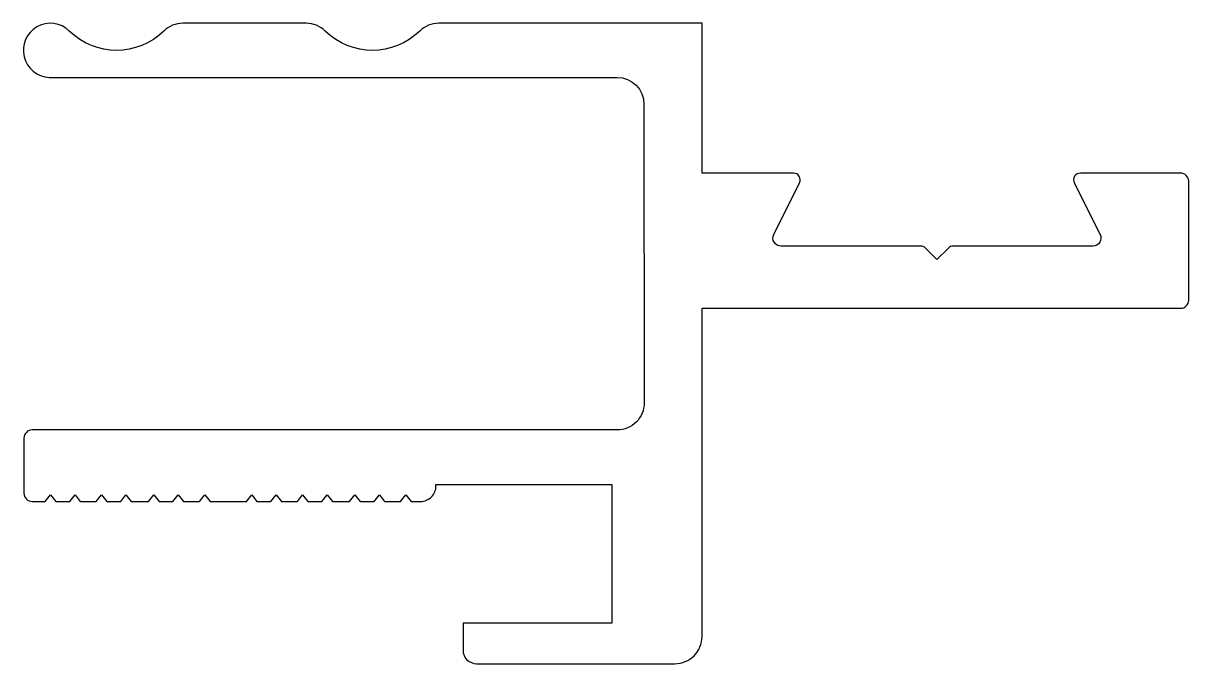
# Model space of a CAD drawing. Extents: x 721.6 to 764.7, y 659.2 to 682.9.
import ezdxf

# ---------------------------------------------------------------- set-up
doc = ezdxf.new("R2010")
doc.units = 0
doc.layers.get('0').update_dxf_attribs({"linetype": 'CONTINUOUS'})

msp = doc.modelspace()

# ---------------------------------------------------------------- linework, layer by layer
at = {"color": 0}
msp.add_lwpolyline([(761.106, 674.657), (755.945, 674.657, 0.198912), (755.768, 674.584), (755.341, 674.157), (754.914, 674.584, 0.198908), (754.738, 674.657), (749.577, 674.657, -0.557539), (749.308, 675.091), (750.26, 676.995, 0.557539), (750.037, 677.357), (746.653, 677.357), (746.653, 682.899), (736.913, 682.899, 0.196262), (736.213, 682.613, -0.408257), (732.714, 682.613, 0.196262), (732.014, 682.899), (727.45, 682.899, 0.196262), (726.75, 682.613, -0.40823), (723.25, 682.613, 1.455609), (722.509, 680.9), (743.507, 680.898, -0.413997), (744.507, 679.898), (744.514, 668.858, -0.414403), (743.514, 667.857), (721.876, 667.857, 0.414214), (721.576, 667.557), (721.576, 665.514, 0.414214), (721.876, 665.214), (722.364, 665.214), (722.559, 665.454), (722.754, 665.214), (723.267, 665.214), (723.463, 665.454), (723.658, 665.214), (724.249, 665.214), (724.444, 665.454), (724.639, 665.214), (725.152, 665.214), (725.347, 665.454), (725.542, 665.214), (726.182, 665.214), (726.377, 665.454), (726.572, 665.214), (727.085, 665.214), (727.28, 665.454), (727.475, 665.214), (728.067, 665.214), (728.262, 665.454), (728.457, 665.214), (729.802, 665.214), (729.997, 665.454), (730.193, 665.214), (730.706, 665.214), (730.901, 665.454), (731.096, 665.214), (731.687, 665.214), (731.882, 665.454), (732.077, 665.214), (732.59, 665.214), (732.785, 665.454), (732.981, 665.214), (733.62, 665.214), (733.815, 665.454), (734.01, 665.214), (734.523, 665.214), (734.719, 665.454), (734.914, 665.214), (735.505, 665.214), (735.7, 665.454), (735.895, 665.214), (736.244, 665.214, 0.414214), (736.814, 665.784), (736.814, 665.843), (743.314, 665.843), (743.314, 660.712), (737.814, 660.712), (737.814, 659.712, 0.414214), (738.314, 659.212), (745.653, 659.212, 0.414214), (746.653, 660.212), (746.653, 672.357), (764.353, 672.357, 0.414214), (764.653, 672.657), (764.653, 677.057, 0.414214), (764.353, 677.357), (760.646, 677.357, 0.557537), (760.422, 676.995), (761.374, 675.091, -0.557537)], format="xyb", close=True, dxfattribs=at)

doc.saveas('drawing.dxf')
